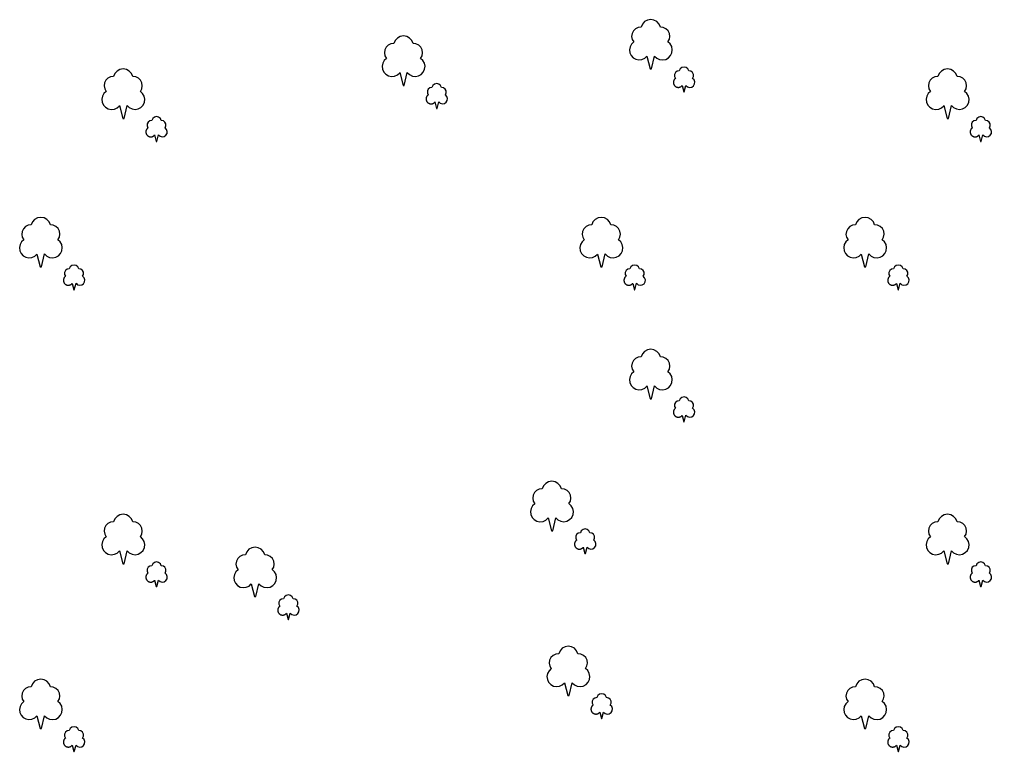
# Model space of a CAD drawing. Extents: x 427500 to 429848, y 434500 to 436505.
# Drawn here: x 429202.9 to 429261.8, y 434823.1 to 434867.5 of the extents above; entities that cross this region are included whole.
import ezdxf

# ---------------------------------------------------------------- set-up
doc = ezdxf.new("R2010")
doc.units = 0
doc.layers.add('LPTIP_Ex_Base', color=8, linetype='Continuous')

msp = doc.modelspace()

# ---------------------------------------------------------------- linework, layer by layer
at = {"layer": 'LPTIP_Ex_Base', "color": 251, "true_color": 0x636466}
for points in [[(429240.126, 434866.097), (429239.99, 434865.969), (429239.901, 434865.806), (429239.866, 434865.623), (429239.888, 434865.439), (429239.967, 434865.27), (429240.094, 434865.134), (429240.256, 434865.043), (429240.439, 434865.007), (429240.624, 434865.028), (429240.793, 434865.106), (429240.93, 434865.232), (429240.931, 434865.235), (429241.132, 434864.461), (429241.212, 434864.461), (429241.393, 434865.244), (429241.393, 434865.244), (429241.529, 434865.113), (429241.699, 434865.031), (429241.885, 434865.007), (429242.07, 434865.041), (429242.236, 434865.131), (429242.364, 434865.269), (429242.444, 434865.439), (429242.467, 434865.626), (429242.43, 434865.811), (429242.338, 434865.975), (429242.199, 434866.102), (429242.287, 434866.259), (429242.319, 434866.436), (429242.294, 434866.615), (429242.212, 434866.775), (429242.083, 434866.901), (429241.92, 434866.979), (429241.741, 434867), (429241.741, 434867), (429241.664, 434867.184), (429241.531, 434867.331), (429241.356, 434867.427), (429241.16, 434867.461), (429240.964, 434867.427), (429240.789, 434867.331), (429240.656, 434867.184), (429240.579, 434867), (429240.399, 434866.978), (429240.236, 434866.9), (429240.107, 434866.773), (429240.025, 434866.611), (429240.001, 434866.431), (429240.036, 434866.254), (429240.126, 434866.097)], [(429225.126, 434865.097), (429224.99, 434864.969), (429224.901, 434864.806), (429224.866, 434864.623), (429224.888, 434864.439), (429224.967, 434864.27), (429225.094, 434864.134), (429225.256, 434864.043), (429225.439, 434864.007), (429225.624, 434864.028), (429225.793, 434864.106), (429225.93, 434864.232), (429225.931, 434864.235), (429226.132, 434863.461), (429226.212, 434863.461), (429226.393, 434864.244), (429226.393, 434864.244), (429226.529, 434864.113), (429226.699, 434864.031), (429226.885, 434864.007), (429227.07, 434864.041), (429227.236, 434864.131), (429227.364, 434864.269), (429227.444, 434864.439), (429227.467, 434864.626), (429227.43, 434864.811), (429227.338, 434864.975), (429227.199, 434865.102), (429227.287, 434865.259), (429227.319, 434865.436), (429227.294, 434865.615), (429227.212, 434865.775), (429227.083, 434865.901), (429226.92, 434865.979), (429226.741, 434866), (429226.741, 434866), (429226.664, 434866.184), (429226.531, 434866.331), (429226.356, 434866.427), (429226.16, 434866.461), (429225.964, 434866.427), (429225.789, 434866.331), (429225.656, 434866.184), (429225.579, 434866), (429225.399, 434865.978), (429225.236, 434865.9), (429225.107, 434865.773), (429225.025, 434865.611), (429225.001, 434865.431), (429225.036, 434865.254), (429225.126, 434865.097)], [(429208.126, 434863.097), (429207.99, 434862.969), (429207.901, 434862.806), (429207.866, 434862.623), (429207.888, 434862.439), (429207.967, 434862.27), (429208.094, 434862.134), (429208.256, 434862.043), (429208.439, 434862.007), (429208.624, 434862.028), (429208.793, 434862.106), (429208.93, 434862.232), (429208.931, 434862.235), (429209.132, 434861.461), (429209.212, 434861.461), (429209.393, 434862.244), (429209.393, 434862.244), (429209.529, 434862.113), (429209.699, 434862.031), (429209.885, 434862.007), (429210.07, 434862.041), (429210.236, 434862.131), (429210.364, 434862.269), (429210.444, 434862.439), (429210.467, 434862.626), (429210.43, 434862.811), (429210.338, 434862.975), (429210.199, 434863.102), (429210.287, 434863.259), (429210.319, 434863.436), (429210.294, 434863.615), (429210.212, 434863.775), (429210.083, 434863.901), (429209.92, 434863.979), (429209.741, 434864), (429209.741, 434864), (429209.664, 434864.184), (429209.531, 434864.331), (429209.356, 434864.427), (429209.16, 434864.461), (429208.964, 434864.427), (429208.789, 434864.331), (429208.656, 434864.184), (429208.579, 434864), (429208.399, 434863.978), (429208.236, 434863.9), (429208.107, 434863.773), (429208.025, 434863.611), (429208.001, 434863.431), (429208.036, 434863.254), (429208.126, 434863.097)], [(429242.663, 434863.887), (429242.648, 434863.876), (429242.634, 434863.864), (429242.62, 434863.852), (429242.608, 434863.838), (429242.596, 434863.824), (429242.585, 434863.808), (429242.575, 434863.793), (429242.566, 434863.776), (429242.558, 434863.759), (429242.551, 434863.742), (429242.545, 434863.724), (429242.54, 434863.706), (429242.537, 434863.688), (429242.535, 434863.669), (429242.533, 434863.651), (429242.533, 434863.632), (429242.534, 434863.613), (429242.537, 434863.595), (429242.54, 434863.576), (429242.545, 434863.558), (429242.55, 434863.541), (429242.557, 434863.523), (429242.565, 434863.506), (429242.574, 434863.49), (429242.584, 434863.474), (429242.595, 434863.459), (429242.607, 434863.444), (429242.619, 434863.431), (429242.633, 434863.418), (429242.647, 434863.406), (429242.662, 434863.395), (429242.678, 434863.385), (429242.694, 434863.376), (429242.711, 434863.367), (429242.729, 434863.36), (429242.746, 434863.355), (429242.764, 434863.35), (429242.783, 434863.346), (429242.801, 434863.344), (429242.82, 434863.342), (429242.838, 434863.342), (429242.857, 434863.343), (429242.876, 434863.345), (429242.894, 434863.349), (429242.912, 434863.353), (429242.93, 434863.359), (429242.947, 434863.365), (429242.964, 434863.373), (429242.981, 434863.382), (429242.997, 434863.392), (429243.012, 434863.403), (429243.027, 434863.414), (429243.04, 434863.427), (429243.053, 434863.441), (429243.065, 434863.455), (429243.066, 434863.456), (429243.167, 434863.069), (429243.194, 434863.069), (429243.297, 434863.461), (429243.297, 434863.461), (429243.395, 434863.377), (429243.52, 434863.343), (429243.647, 434863.364), (429243.753, 434863.436), (429243.819, 434863.547), (429243.832, 434863.676), (429243.79, 434863.797), (429243.7, 434863.89), (429243.754, 434864.003), (429243.752, 434864.129), (429243.695, 434864.241), (429243.595, 434864.316), (429243.471, 434864.339), (429243.413, 434864.458), (429243.309, 434864.54), (429243.181, 434864.569), (429243.052, 434864.54), (429242.948, 434864.458), (429242.89, 434864.339), (429242.766, 434864.316), (429242.665, 434864.24), (429242.608, 434864.127), (429242.608, 434864.001), (429242.663, 434863.887)], [(429258.126, 434863.097), (429257.99, 434862.969), (429257.901, 434862.806), (429257.866, 434862.623), (429257.888, 434862.439), (429257.967, 434862.27), (429258.094, 434862.134), (429258.256, 434862.043), (429258.439, 434862.007), (429258.624, 434862.028), (429258.793, 434862.106), (429258.93, 434862.232), (429258.931, 434862.235), (429259.132, 434861.461), (429259.212, 434861.461), (429259.393, 434862.244), (429259.393, 434862.244), (429259.529, 434862.113), (429259.699, 434862.031), (429259.885, 434862.007), (429260.07, 434862.041), (429260.236, 434862.131), (429260.364, 434862.269), (429260.444, 434862.439), (429260.467, 434862.626), (429260.43, 434862.811), (429260.338, 434862.975), (429260.199, 434863.102), (429260.287, 434863.259), (429260.319, 434863.436), (429260.294, 434863.615), (429260.212, 434863.775), (429260.083, 434863.901), (429259.92, 434863.979), (429259.741, 434864), (429259.741, 434864), (429259.664, 434864.184), (429259.531, 434864.331), (429259.356, 434864.427), (429259.16, 434864.461), (429258.964, 434864.427), (429258.789, 434864.331), (429258.656, 434864.184), (429258.579, 434864), (429258.399, 434863.978), (429258.236, 434863.9), (429258.107, 434863.773), (429258.025, 434863.611), (429258.001, 434863.431), (429258.036, 434863.254), (429258.126, 434863.097)], [(429227.663, 434862.887), (429227.648, 434862.876), (429227.634, 434862.864), (429227.62, 434862.852), (429227.608, 434862.838), (429227.596, 434862.824), (429227.585, 434862.808), (429227.575, 434862.793), (429227.566, 434862.776), (429227.558, 434862.759), (429227.551, 434862.742), (429227.545, 434862.724), (429227.54, 434862.706), (429227.537, 434862.688), (429227.535, 434862.669), (429227.533, 434862.651), (429227.533, 434862.632), (429227.534, 434862.613), (429227.537, 434862.595), (429227.54, 434862.576), (429227.545, 434862.558), (429227.55, 434862.541), (429227.557, 434862.523), (429227.565, 434862.506), (429227.574, 434862.49), (429227.584, 434862.474), (429227.595, 434862.459), (429227.607, 434862.444), (429227.619, 434862.431), (429227.633, 434862.418), (429227.647, 434862.406), (429227.662, 434862.395), (429227.678, 434862.385), (429227.694, 434862.376), (429227.711, 434862.367), (429227.729, 434862.36), (429227.746, 434862.355), (429227.764, 434862.35), (429227.783, 434862.346), (429227.801, 434862.344), (429227.82, 434862.342), (429227.838, 434862.342), (429227.857, 434862.343), (429227.876, 434862.345), (429227.894, 434862.349), (429227.912, 434862.353), (429227.93, 434862.359), (429227.947, 434862.365), (429227.964, 434862.373), (429227.981, 434862.382), (429227.997, 434862.392), (429228.012, 434862.403), (429228.027, 434862.414), (429228.04, 434862.427), (429228.053, 434862.441), (429228.065, 434862.455), (429228.066, 434862.456), (429228.167, 434862.069), (429228.194, 434862.069), (429228.297, 434862.461), (429228.297, 434862.461), (429228.395, 434862.377), (429228.52, 434862.343), (429228.647, 434862.364), (429228.753, 434862.436), (429228.819, 434862.547), (429228.832, 434862.676), (429228.79, 434862.797), (429228.7, 434862.89), (429228.754, 434863.003), (429228.752, 434863.129), (429228.695, 434863.241), (429228.595, 434863.316), (429228.471, 434863.339), (429228.413, 434863.458), (429228.309, 434863.54), (429228.181, 434863.569), (429228.052, 434863.54), (429227.948, 434863.458), (429227.89, 434863.339), (429227.766, 434863.316), (429227.665, 434863.24), (429227.608, 434863.127), (429227.608, 434863.001), (429227.663, 434862.887)], [(429210.663, 434860.887), (429210.648, 434860.876), (429210.634, 434860.864), (429210.62, 434860.852), (429210.608, 434860.838), (429210.596, 434860.824), (429210.585, 434860.808), (429210.575, 434860.793), (429210.566, 434860.776), (429210.558, 434860.759), (429210.551, 434860.742), (429210.545, 434860.724), (429210.54, 434860.706), (429210.537, 434860.688), (429210.535, 434860.669), (429210.533, 434860.651), (429210.533, 434860.632), (429210.534, 434860.613), (429210.537, 434860.595), (429210.54, 434860.576), (429210.545, 434860.558), (429210.55, 434860.541), (429210.557, 434860.523), (429210.565, 434860.506), (429210.574, 434860.49), (429210.584, 434860.474), (429210.595, 434860.459), (429210.607, 434860.444), (429210.619, 434860.431), (429210.633, 434860.418), (429210.647, 434860.406), (429210.662, 434860.395), (429210.678, 434860.385), (429210.694, 434860.376), (429210.711, 434860.367), (429210.729, 434860.36), (429210.746, 434860.355), (429210.764, 434860.35), (429210.783, 434860.346), (429210.801, 434860.344), (429210.82, 434860.342), (429210.838, 434860.342), (429210.857, 434860.343), (429210.876, 434860.345), (429210.894, 434860.349), (429210.912, 434860.353), (429210.93, 434860.359), (429210.947, 434860.365), (429210.964, 434860.373), (429210.981, 434860.382), (429210.997, 434860.392), (429211.012, 434860.403), (429211.027, 434860.414), (429211.04, 434860.427), (429211.053, 434860.441), (429211.065, 434860.455), (429211.066, 434860.456), (429211.167, 434860.069), (429211.194, 434860.069), (429211.297, 434860.461), (429211.297, 434860.461), (429211.395, 434860.377), (429211.52, 434860.343), (429211.647, 434860.364), (429211.753, 434860.436), (429211.819, 434860.547), (429211.832, 434860.676), (429211.79, 434860.797), (429211.7, 434860.89), (429211.754, 434861.003), (429211.752, 434861.129), (429211.695, 434861.241), (429211.595, 434861.316), (429211.471, 434861.339), (429211.413, 434861.458), (429211.309, 434861.54), (429211.181, 434861.569), (429211.052, 434861.54), (429210.948, 434861.458), (429210.89, 434861.339), (429210.766, 434861.316), (429210.665, 434861.24), (429210.608, 434861.127), (429210.608, 434861.001), (429210.663, 434860.887)], [(429260.663, 434860.887), (429260.648, 434860.876), (429260.634, 434860.864), (429260.62, 434860.852), (429260.608, 434860.838), (429260.596, 434860.824), (429260.585, 434860.808), (429260.575, 434860.793), (429260.566, 434860.776), (429260.558, 434860.759), (429260.551, 434860.742), (429260.545, 434860.724), (429260.54, 434860.706), (429260.537, 434860.688), (429260.535, 434860.669), (429260.533, 434860.651), (429260.533, 434860.632), (429260.534, 434860.613), (429260.537, 434860.595), (429260.54, 434860.576), (429260.545, 434860.558), (429260.55, 434860.541), (429260.557, 434860.523), (429260.565, 434860.506), (429260.574, 434860.49), (429260.584, 434860.474), (429260.595, 434860.459), (429260.607, 434860.444), (429260.619, 434860.431), (429260.633, 434860.418), (429260.647, 434860.406), (429260.662, 434860.395), (429260.678, 434860.385), (429260.694, 434860.376), (429260.711, 434860.367), (429260.729, 434860.36), (429260.746, 434860.355), (429260.764, 434860.35), (429260.783, 434860.346), (429260.801, 434860.344), (429260.82, 434860.342), (429260.838, 434860.342), (429260.857, 434860.343), (429260.876, 434860.345), (429260.894, 434860.349), (429260.912, 434860.353), (429260.93, 434860.359), (429260.947, 434860.365), (429260.964, 434860.373), (429260.981, 434860.382), (429260.997, 434860.392), (429261.012, 434860.403), (429261.027, 434860.414), (429261.04, 434860.427), (429261.053, 434860.441), (429261.065, 434860.455), (429261.066, 434860.456), (429261.167, 434860.069), (429261.194, 434860.069), (429261.297, 434860.461), (429261.297, 434860.461), (429261.395, 434860.377), (429261.52, 434860.343), (429261.647, 434860.364), (429261.753, 434860.436), (429261.819, 434860.547), (429261.832, 434860.676), (429261.79, 434860.797), (429261.7, 434860.89), (429261.754, 434861.003), (429261.752, 434861.129), (429261.695, 434861.241), (429261.595, 434861.316), (429261.471, 434861.339), (429261.413, 434861.458), (429261.309, 434861.54), (429261.181, 434861.569), (429261.052, 434861.54), (429260.948, 434861.458), (429260.89, 434861.339), (429260.766, 434861.316), (429260.665, 434861.24), (429260.608, 434861.127), (429260.608, 434861.001), (429260.663, 434860.887)], [(429203.126, 434854.097), (429202.99, 434853.969), (429202.901, 434853.806), (429202.866, 434853.623), (429202.888, 434853.439), (429202.967, 434853.27), (429203.094, 434853.134), (429203.256, 434853.043), (429203.439, 434853.007), (429203.624, 434853.028), (429203.793, 434853.106), (429203.93, 434853.232), (429203.931, 434853.235), (429204.132, 434852.461), (429204.212, 434852.461), (429204.393, 434853.244), (429204.393, 434853.244), (429204.529, 434853.113), (429204.699, 434853.031), (429204.885, 434853.007), (429205.07, 434853.041), (429205.236, 434853.131), (429205.364, 434853.269), (429205.444, 434853.439), (429205.467, 434853.626), (429205.43, 434853.811), (429205.338, 434853.975), (429205.199, 434854.102), (429205.287, 434854.259), (429205.319, 434854.436), (429205.294, 434854.615), (429205.212, 434854.775), (429205.083, 434854.901), (429204.92, 434854.979), (429204.741, 434855), (429204.741, 434855), (429204.664, 434855.184), (429204.531, 434855.331), (429204.356, 434855.427), (429204.16, 434855.461), (429203.964, 434855.427), (429203.789, 434855.331), (429203.656, 434855.184), (429203.579, 434855), (429203.399, 434854.978), (429203.236, 434854.9), (429203.107, 434854.773), (429203.025, 434854.611), (429203.001, 434854.431), (429203.036, 434854.254), (429203.126, 434854.097)], [(429237.126, 434854.097), (429236.99, 434853.969), (429236.901, 434853.806), (429236.866, 434853.623), (429236.888, 434853.439), (429236.967, 434853.27), (429237.094, 434853.134), (429237.256, 434853.043), (429237.439, 434853.007), (429237.624, 434853.028), (429237.793, 434853.106), (429237.93, 434853.232), (429237.931, 434853.235), (429238.132, 434852.461), (429238.212, 434852.461), (429238.393, 434853.244), (429238.393, 434853.244), (429238.529, 434853.113), (429238.699, 434853.031), (429238.885, 434853.007), (429239.07, 434853.041), (429239.236, 434853.131), (429239.364, 434853.269), (429239.444, 434853.439), (429239.467, 434853.626), (429239.43, 434853.811), (429239.338, 434853.975), (429239.199, 434854.102), (429239.287, 434854.259), (429239.319, 434854.436), (429239.294, 434854.615), (429239.212, 434854.775), (429239.083, 434854.901), (429238.92, 434854.979), (429238.741, 434855), (429238.741, 434855), (429238.664, 434855.184), (429238.531, 434855.331), (429238.356, 434855.427), (429238.16, 434855.461), (429237.964, 434855.427), (429237.789, 434855.331), (429237.656, 434855.184), (429237.579, 434855), (429237.399, 434854.978), (429237.236, 434854.9), (429237.107, 434854.773), (429237.025, 434854.611), (429237.001, 434854.431), (429237.036, 434854.254), (429237.126, 434854.097)], [(429253.126, 434854.097), (429252.99, 434853.969), (429252.901, 434853.806), (429252.866, 434853.623), (429252.888, 434853.439), (429252.967, 434853.27), (429253.094, 434853.134), (429253.256, 434853.043), (429253.439, 434853.007), (429253.624, 434853.028), (429253.793, 434853.106), (429253.93, 434853.232), (429253.931, 434853.235), (429254.132, 434852.461), (429254.212, 434852.461), (429254.393, 434853.244), (429254.393, 434853.244), (429254.529, 434853.113), (429254.699, 434853.031), (429254.885, 434853.007), (429255.07, 434853.041), (429255.236, 434853.131), (429255.364, 434853.269), (429255.444, 434853.439), (429255.467, 434853.626), (429255.43, 434853.811), (429255.338, 434853.975), (429255.199, 434854.102), (429255.287, 434854.259), (429255.319, 434854.436), (429255.294, 434854.615), (429255.212, 434854.775), (429255.083, 434854.901), (429254.92, 434854.979), (429254.741, 434855), (429254.741, 434855), (429254.664, 434855.184), (429254.531, 434855.331), (429254.356, 434855.427), (429254.16, 434855.461), (429253.964, 434855.427), (429253.789, 434855.331), (429253.656, 434855.184), (429253.579, 434855), (429253.399, 434854.978), (429253.236, 434854.9), (429253.107, 434854.773), (429253.025, 434854.611), (429253.001, 434854.431), (429253.036, 434854.254), (429253.126, 434854.097)], [(429205.663, 434851.887), (429205.648, 434851.876), (429205.634, 434851.864), (429205.62, 434851.852), (429205.608, 434851.838), (429205.596, 434851.824), (429205.585, 434851.808), (429205.575, 434851.793), (429205.566, 434851.776), (429205.558, 434851.759), (429205.551, 434851.742), (429205.545, 434851.724), (429205.54, 434851.706), (429205.537, 434851.688), (429205.535, 434851.669), (429205.533, 434851.651), (429205.533, 434851.632), (429205.534, 434851.613), (429205.537, 434851.595), (429205.54, 434851.576), (429205.545, 434851.558), (429205.55, 434851.541), (429205.557, 434851.523), (429205.565, 434851.506), (429205.574, 434851.49), (429205.584, 434851.474), (429205.595, 434851.459), (429205.607, 434851.444), (429205.619, 434851.431), (429205.633, 434851.418), (429205.647, 434851.406), (429205.662, 434851.395), (429205.678, 434851.385), (429205.694, 434851.376), (429205.711, 434851.367), (429205.729, 434851.36), (429205.746, 434851.355), (429205.764, 434851.35), (429205.783, 434851.346), (429205.801, 434851.344), (429205.82, 434851.342), (429205.838, 434851.342), (429205.857, 434851.343), (429205.876, 434851.345), (429205.894, 434851.349), (429205.912, 434851.353), (429205.93, 434851.359), (429205.947, 434851.365), (429205.964, 434851.373), (429205.981, 434851.382), (429205.997, 434851.392), (429206.012, 434851.403), (429206.027, 434851.414), (429206.04, 434851.427), (429206.053, 434851.441), (429206.065, 434851.455), (429206.066, 434851.456), (429206.167, 434851.069), (429206.194, 434851.069), (429206.297, 434851.461), (429206.297, 434851.461), (429206.395, 434851.377), (429206.52, 434851.343), (429206.647, 434851.364), (429206.753, 434851.436), (429206.819, 434851.547), (429206.832, 434851.676), (429206.79, 434851.797), (429206.7, 434851.89), (429206.754, 434852.003), (429206.752, 434852.129), (429206.695, 434852.241), (429206.595, 434852.316), (429206.471, 434852.339), (429206.413, 434852.458), (429206.309, 434852.54), (429206.181, 434852.569), (429206.052, 434852.54), (429205.948, 434852.458), (429205.89, 434852.339), (429205.766, 434852.316), (429205.665, 434852.24), (429205.608, 434852.127), (429205.608, 434852.001), (429205.663, 434851.887)], [(429239.663, 434851.887), (429239.648, 434851.876), (429239.634, 434851.864), (429239.62, 434851.852), (429239.608, 434851.838), (429239.596, 434851.824), (429239.585, 434851.808), (429239.575, 434851.793), (429239.566, 434851.776), (429239.558, 434851.759), (429239.551, 434851.742), (429239.545, 434851.724), (429239.54, 434851.706), (429239.537, 434851.688), (429239.535, 434851.669), (429239.533, 434851.651), (429239.533, 434851.632), (429239.534, 434851.613), (429239.537, 434851.595), (429239.54, 434851.576), (429239.545, 434851.558), (429239.55, 434851.541), (429239.557, 434851.523), (429239.565, 434851.506), (429239.574, 434851.49), (429239.584, 434851.474), (429239.595, 434851.459), (429239.607, 434851.444), (429239.619, 434851.431), (429239.633, 434851.418), (429239.647, 434851.406), (429239.662, 434851.395), (429239.678, 434851.385), (429239.694, 434851.376), (429239.711, 434851.367), (429239.729, 434851.36), (429239.746, 434851.355), (429239.764, 434851.35), (429239.783, 434851.346), (429239.801, 434851.344), (429239.82, 434851.342), (429239.838, 434851.342), (429239.857, 434851.343), (429239.876, 434851.345), (429239.894, 434851.349), (429239.912, 434851.353), (429239.93, 434851.359), (429239.947, 434851.365), (429239.964, 434851.373), (429239.981, 434851.382), (429239.997, 434851.392), (429240.012, 434851.403), (429240.027, 434851.414), (429240.04, 434851.427), (429240.053, 434851.441), (429240.065, 434851.455), (429240.066, 434851.456), (429240.167, 434851.069), (429240.194, 434851.069), (429240.297, 434851.461), (429240.297, 434851.461), (429240.395, 434851.377), (429240.52, 434851.343), (429240.647, 434851.364), (429240.753, 434851.436), (429240.819, 434851.547), (429240.832, 434851.676), (429240.79, 434851.797), (429240.7, 434851.89), (429240.754, 434852.003), (429240.752, 434852.129), (429240.695, 434852.241), (429240.595, 434852.316), (429240.471, 434852.339), (429240.413, 434852.458), (429240.309, 434852.54), (429240.181, 434852.569), (429240.052, 434852.54), (429239.948, 434852.458), (429239.89, 434852.339), (429239.766, 434852.316), (429239.665, 434852.24), (429239.608, 434852.127), (429239.608, 434852.001), (429239.663, 434851.887)], [(429255.663, 434851.887), (429255.648, 434851.876), (429255.634, 434851.864), (429255.62, 434851.852), (429255.608, 434851.838), (429255.596, 434851.824), (429255.585, 434851.808), (429255.575, 434851.793), (429255.566, 434851.776), (429255.558, 434851.759), (429255.551, 434851.742), (429255.545, 434851.724), (429255.54, 434851.706), (429255.537, 434851.688), (429255.535, 434851.669), (429255.533, 434851.651), (429255.533, 434851.632), (429255.534, 434851.613), (429255.537, 434851.595), (429255.54, 434851.576), (429255.545, 434851.558), (429255.55, 434851.541), (429255.557, 434851.523), (429255.565, 434851.506), (429255.574, 434851.49), (429255.584, 434851.474), (429255.595, 434851.459), (429255.607, 434851.444), (429255.619, 434851.431), (429255.633, 434851.418), (429255.647, 434851.406), (429255.662, 434851.395), (429255.678, 434851.385), (429255.694, 434851.376), (429255.711, 434851.367), (429255.729, 434851.36), (429255.746, 434851.355), (429255.764, 434851.35), (429255.783, 434851.346), (429255.801, 434851.344), (429255.82, 434851.342), (429255.838, 434851.342), (429255.857, 434851.343), (429255.876, 434851.345), (429255.894, 434851.349), (429255.912, 434851.353), (429255.93, 434851.359), (429255.947, 434851.365), (429255.964, 434851.373), (429255.981, 434851.382), (429255.997, 434851.392), (429256.012, 434851.403), (429256.027, 434851.414), (429256.04, 434851.427), (429256.053, 434851.441), (429256.065, 434851.455), (429256.066, 434851.456), (429256.167, 434851.069), (429256.194, 434851.069), (429256.297, 434851.461), (429256.297, 434851.461), (429256.395, 434851.377), (429256.52, 434851.343), (429256.647, 434851.364), (429256.753, 434851.436), (429256.819, 434851.547), (429256.832, 434851.676), (429256.79, 434851.797), (429256.7, 434851.89), (429256.754, 434852.003), (429256.752, 434852.129), (429256.695, 434852.241), (429256.595, 434852.316), (429256.471, 434852.339), (429256.413, 434852.458), (429256.309, 434852.54), (429256.181, 434852.569), (429256.052, 434852.54), (429255.948, 434852.458), (429255.89, 434852.339), (429255.766, 434852.316), (429255.665, 434852.24), (429255.608, 434852.127), (429255.608, 434852.001), (429255.663, 434851.887)], [(429240.126, 434846.097), (429239.99, 434845.969), (429239.901, 434845.806), (429239.866, 434845.623), (429239.888, 434845.439), (429239.967, 434845.27), (429240.094, 434845.134), (429240.256, 434845.043), (429240.439, 434845.007), (429240.624, 434845.028), (429240.793, 434845.106), (429240.93, 434845.232), (429240.931, 434845.235), (429241.132, 434844.461), (429241.212, 434844.461), (429241.393, 434845.244), (429241.393, 434845.244), (429241.529, 434845.113), (429241.699, 434845.031), (429241.885, 434845.007), (429242.07, 434845.041), (429242.236, 434845.131), (429242.364, 434845.269), (429242.444, 434845.439), (429242.467, 434845.626), (429242.43, 434845.811), (429242.338, 434845.975), (429242.199, 434846.102), (429242.287, 434846.259), (429242.319, 434846.436), (429242.294, 434846.615), (429242.212, 434846.775), (429242.083, 434846.901), (429241.92, 434846.979), (429241.741, 434847), (429241.741, 434847), (429241.664, 434847.184), (429241.531, 434847.331), (429241.356, 434847.427), (429241.16, 434847.461), (429240.964, 434847.427), (429240.789, 434847.331), (429240.656, 434847.184), (429240.579, 434847), (429240.399, 434846.978), (429240.236, 434846.9), (429240.107, 434846.773), (429240.025, 434846.611), (429240.001, 434846.431), (429240.036, 434846.254), (429240.126, 434846.097)], [(429242.663, 434843.887), (429242.648, 434843.876), (429242.634, 434843.864), (429242.62, 434843.852), (429242.608, 434843.838), (429242.596, 434843.824), (429242.585, 434843.808), (429242.575, 434843.793), (429242.566, 434843.776), (429242.558, 434843.759), (429242.551, 434843.742), (429242.545, 434843.724), (429242.54, 434843.706), (429242.537, 434843.688), (429242.535, 434843.669), (429242.533, 434843.651), (429242.533, 434843.632), (429242.534, 434843.613), (429242.537, 434843.595), (429242.54, 434843.576), (429242.545, 434843.558), (429242.55, 434843.541), (429242.557, 434843.523), (429242.565, 434843.506), (429242.574, 434843.49), (429242.584, 434843.474), (429242.595, 434843.459), (429242.607, 434843.444), (429242.619, 434843.431), (429242.633, 434843.418), (429242.647, 434843.406), (429242.662, 434843.395), (429242.678, 434843.385), (429242.694, 434843.376), (429242.711, 434843.367), (429242.729, 434843.36), (429242.746, 434843.355), (429242.764, 434843.35), (429242.783, 434843.346), (429242.801, 434843.344), (429242.82, 434843.342), (429242.838, 434843.342), (429242.857, 434843.343), (429242.876, 434843.345), (429242.894, 434843.349), (429242.912, 434843.353), (429242.93, 434843.359), (429242.947, 434843.365), (429242.964, 434843.373), (429242.981, 434843.382), (429242.997, 434843.392), (429243.012, 434843.403), (429243.027, 434843.414), (429243.04, 434843.427), (429243.053, 434843.441), (429243.065, 434843.455), (429243.066, 434843.456), (429243.167, 434843.069), (429243.194, 434843.069), (429243.297, 434843.461), (429243.297, 434843.461), (429243.395, 434843.377), (429243.52, 434843.343), (429243.647, 434843.364), (429243.753, 434843.436), (429243.819, 434843.547), (429243.832, 434843.676), (429243.79, 434843.797), (429243.7, 434843.89), (429243.754, 434844.003), (429243.752, 434844.129), (429243.695, 434844.241), (429243.595, 434844.316), (429243.471, 434844.339), (429243.413, 434844.458), (429243.309, 434844.54), (429243.181, 434844.569), (429243.052, 434844.54), (429242.948, 434844.458), (429242.89, 434844.339), (429242.766, 434844.316), (429242.665, 434844.24), (429242.608, 434844.127), (429242.608, 434844.001), (429242.663, 434843.887)], [(429234.126, 434838.097), (429233.99, 434837.969), (429233.901, 434837.806), (429233.866, 434837.623), (429233.888, 434837.439), (429233.967, 434837.27), (429234.094, 434837.134), (429234.256, 434837.043), (429234.439, 434837.007), (429234.624, 434837.028), (429234.793, 434837.106), (429234.93, 434837.232), (429234.931, 434837.235), (429235.132, 434836.461), (429235.212, 434836.461), (429235.393, 434837.244), (429235.393, 434837.244), (429235.529, 434837.113), (429235.699, 434837.031), (429235.885, 434837.007), (429236.07, 434837.041), (429236.236, 434837.131), (429236.364, 434837.269), (429236.444, 434837.439), (429236.467, 434837.626), (429236.43, 434837.811), (429236.338, 434837.975), (429236.199, 434838.102), (429236.287, 434838.259), (429236.319, 434838.436), (429236.294, 434838.615), (429236.212, 434838.775), (429236.083, 434838.901), (429235.92, 434838.979), (429235.741, 434839), (429235.741, 434839), (429235.664, 434839.184), (429235.531, 434839.331), (429235.356, 434839.427), (429235.16, 434839.461), (429234.964, 434839.427), (429234.789, 434839.331), (429234.656, 434839.184), (429234.579, 434839), (429234.399, 434838.978), (429234.236, 434838.9), (429234.107, 434838.773), (429234.025, 434838.611), (429234.001, 434838.431), (429234.036, 434838.254), (429234.126, 434838.097)], [(429208.126, 434836.097), (429207.99, 434835.969), (429207.901, 434835.806), (429207.866, 434835.623), (429207.888, 434835.439), (429207.967, 434835.27), (429208.094, 434835.134), (429208.256, 434835.043), (429208.439, 434835.007), (429208.624, 434835.028), (429208.793, 434835.106), (429208.93, 434835.232), (429208.931, 434835.235), (429209.132, 434834.461), (429209.212, 434834.461), (429209.393, 434835.244), (429209.393, 434835.244), (429209.529, 434835.113), (429209.699, 434835.031), (429209.885, 434835.007), (429210.07, 434835.041), (429210.236, 434835.131), (429210.364, 434835.269), (429210.444, 434835.439), (429210.467, 434835.626), (429210.43, 434835.811), (429210.338, 434835.975), (429210.199, 434836.102), (429210.287, 434836.259), (429210.319, 434836.436), (429210.294, 434836.615), (429210.212, 434836.775), (429210.083, 434836.901), (429209.92, 434836.979), (429209.741, 434837), (429209.741, 434837), (429209.664, 434837.184), (429209.531, 434837.331), (429209.356, 434837.427), (429209.16, 434837.461), (429208.964, 434837.427), (429208.789, 434837.331), (429208.656, 434837.184), (429208.579, 434837), (429208.399, 434836.978), (429208.236, 434836.9), (429208.107, 434836.773), (429208.025, 434836.611), (429208.001, 434836.431), (429208.036, 434836.254), (429208.126, 434836.097)], [(429258.126, 434836.097), (429257.99, 434835.969), (429257.901, 434835.806), (429257.866, 434835.623), (429257.888, 434835.439), (429257.967, 434835.27), (429258.094, 434835.134), (429258.256, 434835.043), (429258.439, 434835.007), (429258.624, 434835.028), (429258.793, 434835.106), (429258.93, 434835.232), (429258.931, 434835.235), (429259.132, 434834.461), (429259.212, 434834.461), (429259.393, 434835.244), (429259.393, 434835.244), (429259.529, 434835.113), (429259.699, 434835.031), (429259.885, 434835.007), (429260.07, 434835.041), (429260.236, 434835.131), (429260.364, 434835.269), (429260.444, 434835.439), (429260.467, 434835.626), (429260.43, 434835.811), (429260.338, 434835.975), (429260.199, 434836.102), (429260.287, 434836.259), (429260.319, 434836.436), (429260.294, 434836.615), (429260.212, 434836.775), (429260.083, 434836.901), (429259.92, 434836.979), (429259.741, 434837), (429259.741, 434837), (429259.664, 434837.184), (429259.531, 434837.331), (429259.356, 434837.427), (429259.16, 434837.461), (429258.964, 434837.427), (429258.789, 434837.331), (429258.656, 434837.184), (429258.579, 434837), (429258.399, 434836.978), (429258.236, 434836.9), (429258.107, 434836.773), (429258.025, 434836.611), (429258.001, 434836.431), (429258.036, 434836.254), (429258.126, 434836.097)], [(429236.663, 434835.887), (429236.648, 434835.876), (429236.634, 434835.864), (429236.62, 434835.852), (429236.608, 434835.838), (429236.596, 434835.824), (429236.585, 434835.808), (429236.575, 434835.793), (429236.566, 434835.776), (429236.558, 434835.759), (429236.551, 434835.742), (429236.545, 434835.724), (429236.54, 434835.706), (429236.537, 434835.688), (429236.535, 434835.669), (429236.533, 434835.651), (429236.533, 434835.632), (429236.534, 434835.613), (429236.537, 434835.595), (429236.54, 434835.576), (429236.545, 434835.558), (429236.55, 434835.541), (429236.557, 434835.523), (429236.565, 434835.506), (429236.574, 434835.49), (429236.584, 434835.474), (429236.595, 434835.459), (429236.607, 434835.444), (429236.619, 434835.431), (429236.633, 434835.418), (429236.647, 434835.406), (429236.662, 434835.395), (429236.678, 434835.385), (429236.694, 434835.376), (429236.711, 434835.367), (429236.729, 434835.36), (429236.746, 434835.355), (429236.764, 434835.35), (429236.783, 434835.346), (429236.801, 434835.344), (429236.82, 434835.342), (429236.838, 434835.342), (429236.857, 434835.343), (429236.876, 434835.345), (429236.894, 434835.349), (429236.912, 434835.353), (429236.93, 434835.359), (429236.947, 434835.365), (429236.964, 434835.373), (429236.981, 434835.382), (429236.997, 434835.392), (429237.012, 434835.403), (429237.027, 434835.414), (429237.04, 434835.427), (429237.053, 434835.441), (429237.065, 434835.455), (429237.066, 434835.456), (429237.167, 434835.069), (429237.194, 434835.069), (429237.297, 434835.461), (429237.297, 434835.461), (429237.395, 434835.377), (429237.52, 434835.343), (429237.647, 434835.364), (429237.753, 434835.436), (429237.819, 434835.547), (429237.832, 434835.676), (429237.79, 434835.797), (429237.7, 434835.89), (429237.754, 434836.003), (429237.752, 434836.129), (429237.695, 434836.241), (429237.595, 434836.316), (429237.471, 434836.339), (429237.413, 434836.458), (429237.309, 434836.54), (429237.181, 434836.569), (429237.052, 434836.54), (429236.948, 434836.458), (429236.89, 434836.339), (429236.766, 434836.316), (429236.665, 434836.24), (429236.608, 434836.127), (429236.608, 434836.001), (429236.663, 434835.887)], [(429216.126, 434834.097), (429215.99, 434833.969), (429215.901, 434833.806), (429215.866, 434833.623), (429215.888, 434833.439), (429215.967, 434833.27), (429216.094, 434833.134), (429216.256, 434833.043), (429216.439, 434833.007), (429216.624, 434833.028), (429216.793, 434833.106), (429216.93, 434833.232), (429216.931, 434833.235), (429217.132, 434832.461), (429217.212, 434832.461), (429217.393, 434833.244), (429217.393, 434833.244), (429217.529, 434833.113), (429217.699, 434833.031), (429217.885, 434833.007), (429218.07, 434833.041), (429218.236, 434833.131), (429218.364, 434833.269), (429218.444, 434833.439), (429218.467, 434833.626), (429218.43, 434833.811), (429218.338, 434833.975), (429218.199, 434834.102), (429218.287, 434834.259), (429218.319, 434834.436), (429218.294, 434834.615), (429218.212, 434834.775), (429218.083, 434834.901), (429217.92, 434834.979), (429217.741, 434835), (429217.741, 434835), (429217.664, 434835.184), (429217.531, 434835.331), (429217.356, 434835.427), (429217.16, 434835.461), (429216.964, 434835.427), (429216.789, 434835.331), (429216.656, 434835.184), (429216.579, 434835), (429216.399, 434834.978), (429216.236, 434834.9), (429216.107, 434834.773), (429216.025, 434834.611), (429216.001, 434834.431), (429216.036, 434834.254), (429216.126, 434834.097)], [(429210.663, 434833.887), (429210.648, 434833.876), (429210.634, 434833.864), (429210.62, 434833.852), (429210.608, 434833.838), (429210.596, 434833.824), (429210.585, 434833.808), (429210.575, 434833.793), (429210.566, 434833.776), (429210.558, 434833.759), (429210.551, 434833.742), (429210.545, 434833.724), (429210.54, 434833.706), (429210.537, 434833.688), (429210.535, 434833.669), (429210.533, 434833.651), (429210.533, 434833.632), (429210.534, 434833.613), (429210.537, 434833.595), (429210.54, 434833.576), (429210.545, 434833.558), (429210.55, 434833.541), (429210.557, 434833.523), (429210.565, 434833.506), (429210.574, 434833.49), (429210.584, 434833.474), (429210.595, 434833.459), (429210.607, 434833.444), (429210.619, 434833.431), (429210.633, 434833.418), (429210.647, 434833.406), (429210.662, 434833.395), (429210.678, 434833.385), (429210.694, 434833.376), (429210.711, 434833.367), (429210.729, 434833.36), (429210.746, 434833.355), (429210.764, 434833.35), (429210.783, 434833.346), (429210.801, 434833.344), (429210.82, 434833.342), (429210.838, 434833.342), (429210.857, 434833.343), (429210.876, 434833.345), (429210.894, 434833.349), (429210.912, 434833.353), (429210.93, 434833.359), (429210.947, 434833.365), (429210.964, 434833.373), (429210.981, 434833.382), (429210.997, 434833.392), (429211.012, 434833.403), (429211.027, 434833.414), (429211.04, 434833.427), (429211.053, 434833.441), (429211.065, 434833.455), (429211.066, 434833.456), (429211.167, 434833.069), (429211.194, 434833.069), (429211.297, 434833.461), (429211.297, 434833.461), (429211.395, 434833.377), (429211.52, 434833.343), (429211.647, 434833.364), (429211.753, 434833.436), (429211.819, 434833.547), (429211.832, 434833.676), (429211.79, 434833.797), (429211.7, 434833.89), (429211.754, 434834.003), (429211.752, 434834.129), (429211.695, 434834.241), (429211.595, 434834.316), (429211.471, 434834.339), (429211.413, 434834.458), (429211.309, 434834.54), (429211.181, 434834.569), (429211.052, 434834.54), (429210.948, 434834.458), (429210.89, 434834.339), (429210.766, 434834.316), (429210.665, 434834.24), (429210.608, 434834.127), (429210.608, 434834.001), (429210.663, 434833.887)], [(429260.663, 434833.887), (429260.648, 434833.876), (429260.634, 434833.864), (429260.62, 434833.852), (429260.608, 434833.838), (429260.596, 434833.824), (429260.585, 434833.808), (429260.575, 434833.793), (429260.566, 434833.776), (429260.558, 434833.759), (429260.551, 434833.742), (429260.545, 434833.724), (429260.54, 434833.706), (429260.537, 434833.688), (429260.535, 434833.669), (429260.533, 434833.651), (429260.533, 434833.632), (429260.534, 434833.613), (429260.537, 434833.595), (429260.54, 434833.576), (429260.545, 434833.558), (429260.55, 434833.541), (429260.557, 434833.523), (429260.565, 434833.506), (429260.574, 434833.49), (429260.584, 434833.474), (429260.595, 434833.459), (429260.607, 434833.444), (429260.619, 434833.431), (429260.633, 434833.418), (429260.647, 434833.406), (429260.662, 434833.395), (429260.678, 434833.385), (429260.694, 434833.376), (429260.711, 434833.367), (429260.729, 434833.36), (429260.746, 434833.355), (429260.764, 434833.35), (429260.783, 434833.346), (429260.801, 434833.344), (429260.82, 434833.342), (429260.838, 434833.342), (429260.857, 434833.343), (429260.876, 434833.345), (429260.894, 434833.349), (429260.912, 434833.353), (429260.93, 434833.359), (429260.947, 434833.365), (429260.964, 434833.373), (429260.981, 434833.382), (429260.997, 434833.392), (429261.012, 434833.403), (429261.027, 434833.414), (429261.04, 434833.427), (429261.053, 434833.441), (429261.065, 434833.455), (429261.066, 434833.456), (429261.167, 434833.069), (429261.194, 434833.069), (429261.297, 434833.461), (429261.297, 434833.461), (429261.395, 434833.377), (429261.52, 434833.343), (429261.647, 434833.364), (429261.753, 434833.436), (429261.819, 434833.547), (429261.832, 434833.676), (429261.79, 434833.797), (429261.7, 434833.89), (429261.754, 434834.003), (429261.752, 434834.129), (429261.695, 434834.241), (429261.595, 434834.316), (429261.471, 434834.339), (429261.413, 434834.458), (429261.309, 434834.54), (429261.181, 434834.569), (429261.052, 434834.54), (429260.948, 434834.458), (429260.89, 434834.339), (429260.766, 434834.316), (429260.665, 434834.24), (429260.608, 434834.127), (429260.608, 434834.001), (429260.663, 434833.887)], [(429218.663, 434831.887), (429218.648, 434831.876), (429218.634, 434831.864), (429218.62, 434831.852), (429218.608, 434831.838), (429218.596, 434831.824), (429218.585, 434831.808), (429218.575, 434831.793), (429218.566, 434831.776), (429218.558, 434831.759), (429218.551, 434831.742), (429218.545, 434831.724), (429218.54, 434831.706), (429218.537, 434831.688), (429218.535, 434831.669), (429218.533, 434831.651), (429218.533, 434831.632), (429218.534, 434831.613), (429218.537, 434831.595), (429218.54, 434831.576), (429218.545, 434831.558), (429218.55, 434831.541), (429218.557, 434831.523), (429218.565, 434831.506), (429218.574, 434831.49), (429218.584, 434831.474), (429218.595, 434831.459), (429218.607, 434831.444), (429218.619, 434831.431), (429218.633, 434831.418), (429218.647, 434831.406), (429218.662, 434831.395), (429218.678, 434831.385), (429218.694, 434831.376), (429218.711, 434831.367), (429218.729, 434831.36), (429218.746, 434831.355), (429218.764, 434831.35), (429218.783, 434831.346), (429218.801, 434831.344), (429218.82, 434831.342), (429218.838, 434831.342), (429218.857, 434831.343), (429218.876, 434831.345), (429218.894, 434831.349), (429218.912, 434831.353), (429218.93, 434831.359), (429218.947, 434831.365), (429218.964, 434831.373), (429218.981, 434831.382), (429218.997, 434831.392), (429219.012, 434831.403), (429219.027, 434831.414), (429219.04, 434831.427), (429219.053, 434831.441), (429219.065, 434831.455), (429219.066, 434831.456), (429219.167, 434831.069), (429219.194, 434831.069), (429219.297, 434831.461), (429219.297, 434831.461), (429219.395, 434831.377), (429219.52, 434831.343), (429219.647, 434831.364), (429219.753, 434831.436), (429219.819, 434831.547), (429219.832, 434831.676), (429219.79, 434831.797), (429219.7, 434831.89), (429219.754, 434832.003), (429219.752, 434832.129), (429219.695, 434832.241), (429219.595, 434832.316), (429219.471, 434832.339), (429219.413, 434832.458), (429219.309, 434832.54), (429219.181, 434832.569), (429219.052, 434832.54), (429218.948, 434832.458), (429218.89, 434832.339), (429218.766, 434832.316), (429218.665, 434832.24), (429218.608, 434832.127), (429218.608, 434832.001), (429218.663, 434831.887)], [(429235.126, 434828.097), (429234.99, 434827.969), (429234.901, 434827.806), (429234.866, 434827.623), (429234.888, 434827.439), (429234.967, 434827.27), (429235.094, 434827.134), (429235.256, 434827.043), (429235.439, 434827.007), (429235.624, 434827.028), (429235.793, 434827.106), (429235.93, 434827.232), (429235.931, 434827.235), (429236.132, 434826.461), (429236.212, 434826.461), (429236.393, 434827.244), (429236.393, 434827.244), (429236.529, 434827.113), (429236.699, 434827.031), (429236.885, 434827.007), (429237.07, 434827.041), (429237.236, 434827.131), (429237.364, 434827.269), (429237.444, 434827.439), (429237.467, 434827.626), (429237.43, 434827.811), (429237.338, 434827.975), (429237.199, 434828.102), (429237.287, 434828.259), (429237.319, 434828.436), (429237.294, 434828.615), (429237.212, 434828.775), (429237.083, 434828.901), (429236.92, 434828.979), (429236.741, 434829), (429236.741, 434829), (429236.664, 434829.184), (429236.531, 434829.331), (429236.356, 434829.427), (429236.16, 434829.461), (429235.964, 434829.427), (429235.789, 434829.331), (429235.656, 434829.184), (429235.579, 434829), (429235.399, 434828.978), (429235.236, 434828.9), (429235.107, 434828.773), (429235.025, 434828.611), (429235.001, 434828.431), (429235.036, 434828.254), (429235.126, 434828.097)], [(429203.126, 434826.097), (429202.99, 434825.969), (429202.901, 434825.806), (429202.866, 434825.623), (429202.888, 434825.439), (429202.967, 434825.27), (429203.094, 434825.134), (429203.256, 434825.043), (429203.439, 434825.007), (429203.624, 434825.028), (429203.793, 434825.106), (429203.93, 434825.232), (429203.931, 434825.235), (429204.132, 434824.461), (429204.212, 434824.461), (429204.393, 434825.244), (429204.393, 434825.244), (429204.529, 434825.113), (429204.699, 434825.031), (429204.885, 434825.007), (429205.07, 434825.041), (429205.236, 434825.131), (429205.364, 434825.269), (429205.444, 434825.439), (429205.467, 434825.626), (429205.43, 434825.811), (429205.338, 434825.975), (429205.199, 434826.102), (429205.287, 434826.259), (429205.319, 434826.436), (429205.294, 434826.615), (429205.212, 434826.775), (429205.083, 434826.901), (429204.92, 434826.979), (429204.741, 434827), (429204.741, 434827), (429204.664, 434827.184), (429204.531, 434827.331), (429204.356, 434827.427), (429204.16, 434827.461), (429203.964, 434827.427), (429203.789, 434827.331), (429203.656, 434827.184), (429203.579, 434827), (429203.399, 434826.978), (429203.236, 434826.9), (429203.107, 434826.773), (429203.025, 434826.611), (429203.001, 434826.431), (429203.036, 434826.254), (429203.126, 434826.097)], [(429253.126, 434826.097), (429252.99, 434825.969), (429252.901, 434825.806), (429252.866, 434825.623), (429252.888, 434825.439), (429252.967, 434825.27), (429253.094, 434825.134), (429253.256, 434825.043), (429253.439, 434825.007), (429253.624, 434825.028), (429253.793, 434825.106), (429253.93, 434825.232), (429253.931, 434825.235), (429254.132, 434824.461), (429254.212, 434824.461), (429254.393, 434825.244), (429254.393, 434825.244), (429254.529, 434825.113), (429254.699, 434825.031), (429254.885, 434825.007), (429255.07, 434825.041), (429255.236, 434825.131), (429255.364, 434825.269), (429255.444, 434825.439), (429255.467, 434825.626), (429255.43, 434825.811), (429255.338, 434825.975), (429255.199, 434826.102), (429255.287, 434826.259), (429255.319, 434826.436), (429255.294, 434826.615), (429255.212, 434826.775), (429255.083, 434826.901), (429254.92, 434826.979), (429254.741, 434827), (429254.741, 434827), (429254.664, 434827.184), (429254.531, 434827.331), (429254.356, 434827.427), (429254.16, 434827.461), (429253.964, 434827.427), (429253.789, 434827.331), (429253.656, 434827.184), (429253.579, 434827), (429253.399, 434826.978), (429253.236, 434826.9), (429253.107, 434826.773), (429253.025, 434826.611), (429253.001, 434826.431), (429253.036, 434826.254), (429253.126, 434826.097)], [(429237.663, 434825.887), (429237.648, 434825.876), (429237.634, 434825.864), (429237.62, 434825.852), (429237.608, 434825.838), (429237.596, 434825.824), (429237.585, 434825.808), (429237.575, 434825.793), (429237.566, 434825.776), (429237.558, 434825.759), (429237.551, 434825.742), (429237.545, 434825.724), (429237.54, 434825.706), (429237.537, 434825.688), (429237.535, 434825.669), (429237.533, 434825.651), (429237.533, 434825.632), (429237.534, 434825.613), (429237.537, 434825.595), (429237.54, 434825.576), (429237.545, 434825.558), (429237.55, 434825.541), (429237.557, 434825.523), (429237.565, 434825.506), (429237.574, 434825.49), (429237.584, 434825.474), (429237.595, 434825.459), (429237.607, 434825.444), (429237.619, 434825.431), (429237.633, 434825.418), (429237.647, 434825.406), (429237.662, 434825.395), (429237.678, 434825.385), (429237.694, 434825.376), (429237.711, 434825.367), (429237.729, 434825.36), (429237.746, 434825.355), (429237.764, 434825.35), (429237.783, 434825.346), (429237.801, 434825.344), (429237.82, 434825.342), (429237.838, 434825.342), (429237.857, 434825.343), (429237.876, 434825.345), (429237.894, 434825.349), (429237.912, 434825.353), (429237.93, 434825.359), (429237.947, 434825.365), (429237.964, 434825.373), (429237.981, 434825.382), (429237.997, 434825.392), (429238.012, 434825.403), (429238.027, 434825.414), (429238.04, 434825.427), (429238.053, 434825.441), (429238.065, 434825.455), (429238.066, 434825.456), (429238.167, 434825.069), (429238.194, 434825.069), (429238.297, 434825.461), (429238.297, 434825.461), (429238.395, 434825.377), (429238.52, 434825.343), (429238.647, 434825.364), (429238.753, 434825.436), (429238.819, 434825.547), (429238.832, 434825.676), (429238.79, 434825.797), (429238.7, 434825.89), (429238.754, 434826.003), (429238.752, 434826.129), (429238.695, 434826.241), (429238.595, 434826.316), (429238.471, 434826.339), (429238.413, 434826.458), (429238.309, 434826.54), (429238.181, 434826.569), (429238.052, 434826.54), (429237.948, 434826.458), (429237.89, 434826.339), (429237.766, 434826.316), (429237.665, 434826.24), (429237.608, 434826.127), (429237.608, 434826.001), (429237.663, 434825.887)], [(429205.663, 434823.887), (429205.648, 434823.876), (429205.634, 434823.864), (429205.62, 434823.852), (429205.608, 434823.838), (429205.596, 434823.824), (429205.585, 434823.808), (429205.575, 434823.793), (429205.566, 434823.776), (429205.558, 434823.759), (429205.551, 434823.742), (429205.545, 434823.724), (429205.54, 434823.706), (429205.537, 434823.688), (429205.535, 434823.669), (429205.533, 434823.651), (429205.533, 434823.632), (429205.534, 434823.613), (429205.537, 434823.595), (429205.54, 434823.576), (429205.545, 434823.558), (429205.55, 434823.541), (429205.557, 434823.523), (429205.565, 434823.506), (429205.574, 434823.49), (429205.584, 434823.474), (429205.595, 434823.459), (429205.607, 434823.444), (429205.619, 434823.431), (429205.633, 434823.418), (429205.647, 434823.406), (429205.662, 434823.395), (429205.678, 434823.385), (429205.694, 434823.376), (429205.711, 434823.367), (429205.729, 434823.36), (429205.746, 434823.355), (429205.764, 434823.35), (429205.783, 434823.346), (429205.801, 434823.344), (429205.82, 434823.342), (429205.838, 434823.342), (429205.857, 434823.343), (429205.876, 434823.345), (429205.894, 434823.349), (429205.912, 434823.353), (429205.93, 434823.359), (429205.947, 434823.365), (429205.964, 434823.373), (429205.981, 434823.382), (429205.997, 434823.392), (429206.012, 434823.403), (429206.027, 434823.414), (429206.04, 434823.427), (429206.053, 434823.441), (429206.065, 434823.455), (429206.066, 434823.456), (429206.167, 434823.069), (429206.194, 434823.069), (429206.297, 434823.461), (429206.297, 434823.461), (429206.395, 434823.377), (429206.52, 434823.343), (429206.647, 434823.364), (429206.753, 434823.436), (429206.819, 434823.547), (429206.832, 434823.676), (429206.79, 434823.797), (429206.7, 434823.89), (429206.754, 434824.003), (429206.752, 434824.129), (429206.695, 434824.241), (429206.595, 434824.316), (429206.471, 434824.339), (429206.413, 434824.458), (429206.309, 434824.54), (429206.181, 434824.569), (429206.052, 434824.54), (429205.948, 434824.458), (429205.89, 434824.339), (429205.766, 434824.316), (429205.665, 434824.24), (429205.608, 434824.127), (429205.608, 434824.001), (429205.663, 434823.887)], [(429255.663, 434823.887), (429255.648, 434823.876), (429255.634, 434823.864), (429255.62, 434823.852), (429255.608, 434823.838), (429255.596, 434823.824), (429255.585, 434823.808), (429255.575, 434823.793), (429255.566, 434823.776), (429255.558, 434823.759), (429255.551, 434823.742), (429255.545, 434823.724), (429255.54, 434823.706), (429255.537, 434823.688), (429255.535, 434823.669), (429255.533, 434823.651), (429255.533, 434823.632), (429255.534, 434823.613), (429255.537, 434823.595), (429255.54, 434823.576), (429255.545, 434823.558), (429255.55, 434823.541), (429255.557, 434823.523), (429255.565, 434823.506), (429255.574, 434823.49), (429255.584, 434823.474), (429255.595, 434823.459), (429255.607, 434823.444), (429255.619, 434823.431), (429255.633, 434823.418), (429255.647, 434823.406), (429255.662, 434823.395), (429255.678, 434823.385), (429255.694, 434823.376), (429255.711, 434823.367), (429255.729, 434823.36), (429255.746, 434823.355), (429255.764, 434823.35), (429255.783, 434823.346), (429255.801, 434823.344), (429255.82, 434823.342), (429255.838, 434823.342), (429255.857, 434823.343), (429255.876, 434823.345), (429255.894, 434823.349), (429255.912, 434823.353), (429255.93, 434823.359), (429255.947, 434823.365), (429255.964, 434823.373), (429255.981, 434823.382), (429255.997, 434823.392), (429256.012, 434823.403), (429256.027, 434823.414), (429256.04, 434823.427), (429256.053, 434823.441), (429256.065, 434823.455), (429256.066, 434823.456), (429256.167, 434823.069), (429256.194, 434823.069), (429256.297, 434823.461), (429256.297, 434823.461), (429256.395, 434823.377), (429256.52, 434823.343), (429256.647, 434823.364), (429256.753, 434823.436), (429256.819, 434823.547), (429256.832, 434823.676), (429256.79, 434823.797), (429256.7, 434823.89), (429256.754, 434824.003), (429256.752, 434824.129), (429256.695, 434824.241), (429256.595, 434824.316), (429256.471, 434824.339), (429256.413, 434824.458), (429256.309, 434824.54), (429256.181, 434824.569), (429256.052, 434824.54), (429255.948, 434824.458), (429255.89, 434824.339), (429255.766, 434824.316), (429255.665, 434824.24), (429255.608, 434824.127), (429255.608, 434824.001), (429255.663, 434823.887)]]:
    msp.add_lwpolyline(points, dxfattribs=at)

doc.saveas('drawing.dxf')
